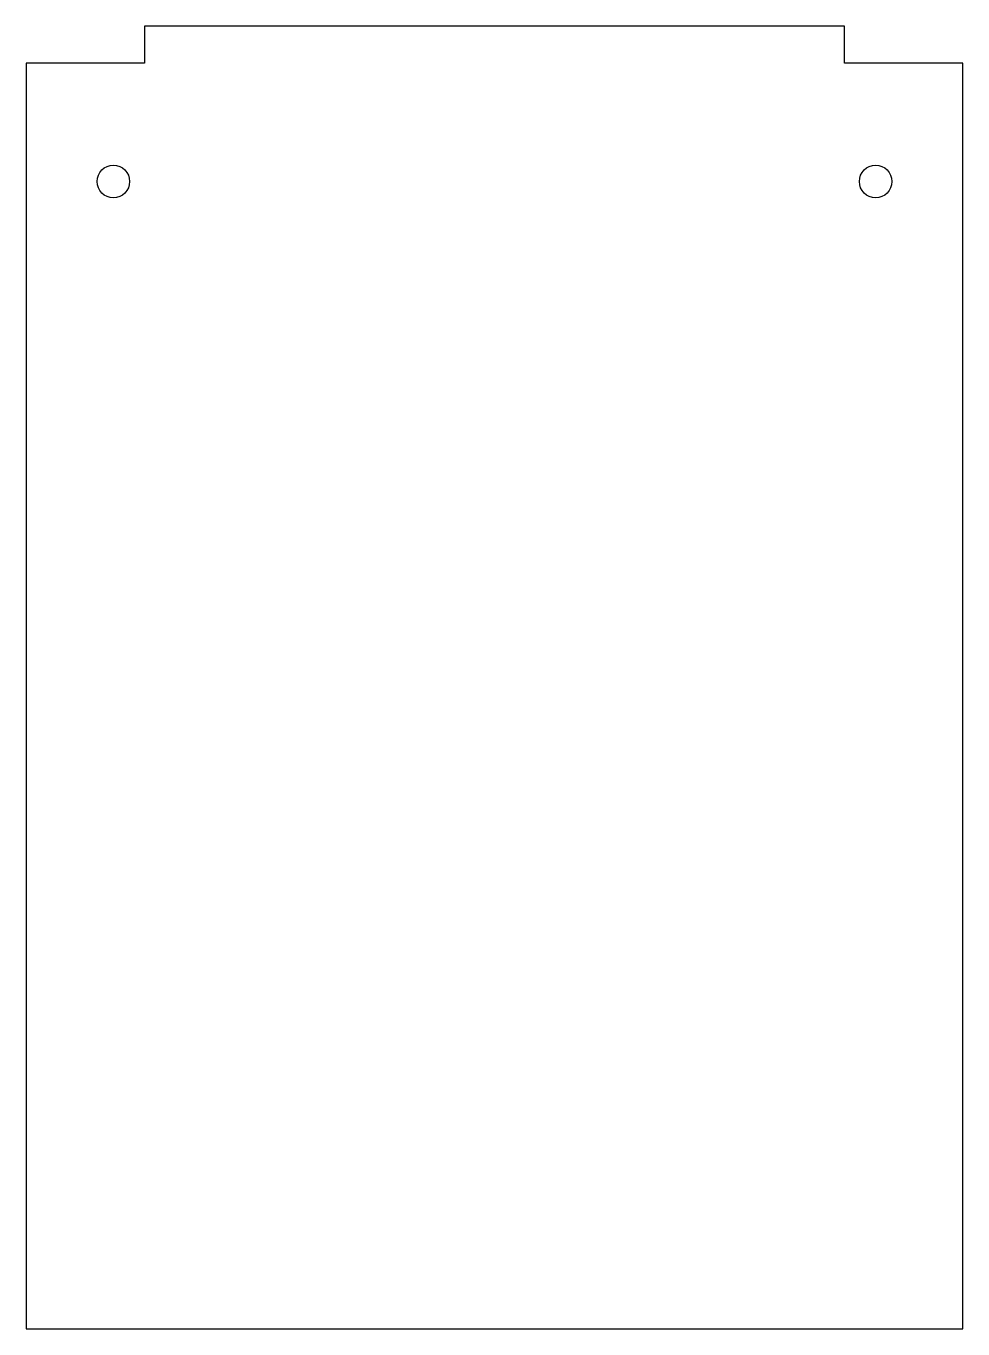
# Model space of a CAD drawing. Header units: millimetres. Extents: x -63.4 to -0.1, y -90 to -2.
import ezdxf

# ---------------------------------------------------------------- set-up
doc = ezdxf.new("R2010")
doc.units = ezdxf.units.MM
doc.layers.get('0').update_dxf_attribs({"linetype": 'CONTINUOUS'})

msp = doc.modelspace()

# ---------------------------------------------------------------- linework, layer by layer
msp.add_lwpolyline([(-55.4, -2), (-55.4, -4.499), (-63.4, -4.499), (-63.4, -90), (-0.1, -90), (-0.1, -4.499), (-8.1, -4.499), (-8.1, -2)], close=True)
for centre in [(-57.5, -12.499), (-6, -12.499)]:
    msp.add_circle(centre, 1.1)

doc.saveas('drawing.dxf')
